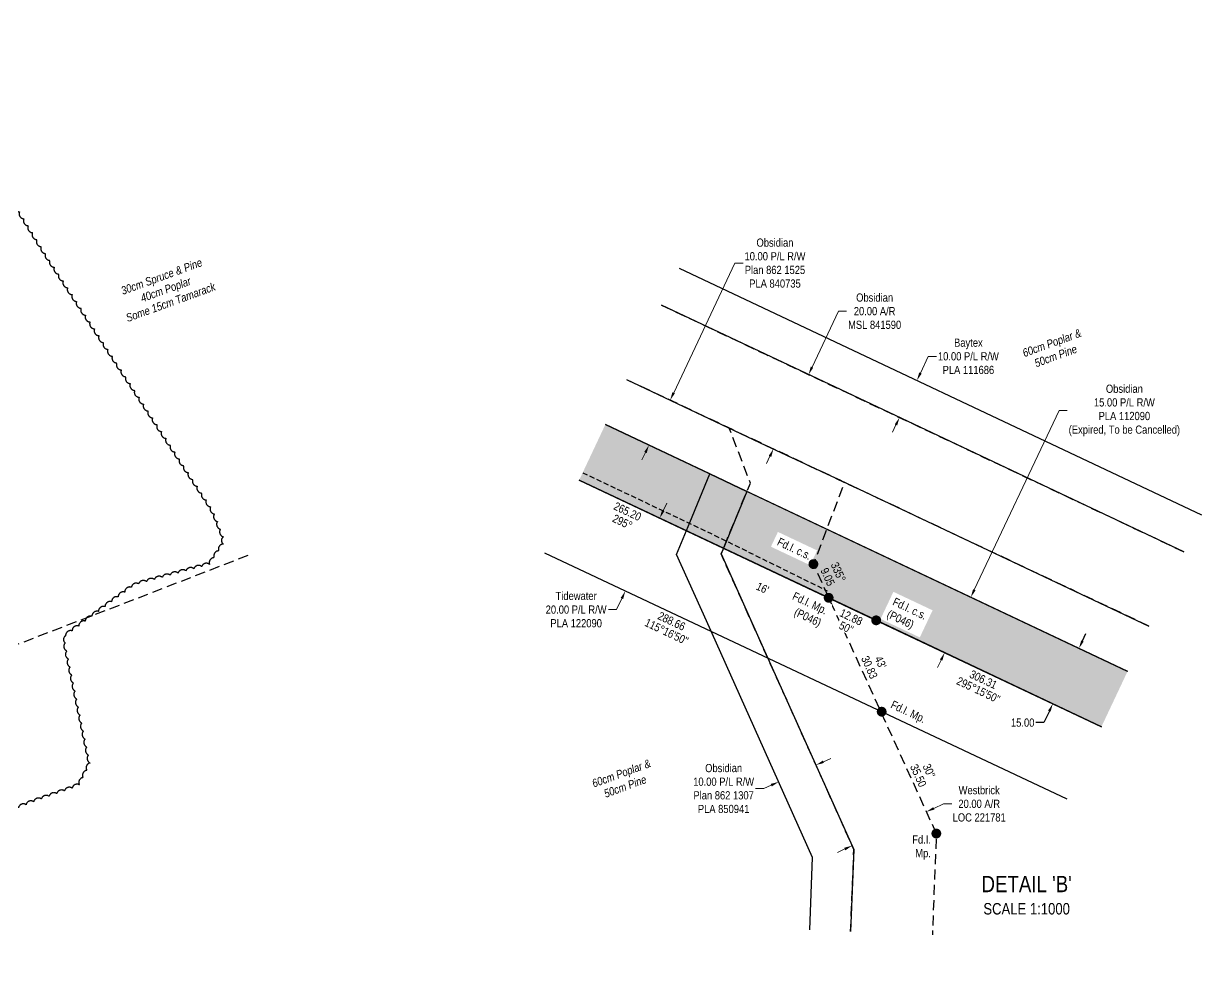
# Model space of a CAD drawing. Extents: x 606847 to 616975, y 5877213 to 5883625.
# Drawn here: x 613191 to 614631, y 5878697 to 5879859 of the extents above; entities that cross this region are included whole.
import ezdxf
from ezdxf.enums import TextEntityAlignment as Align

# ---------------------------------------------------------------- set-up
doc = ezdxf.new("R2010")
doc.units = 0
doc.header["$LTSCALE"] = 5
doc.header["$PDMODE"] = 34
doc.header["$PDSIZE"] = 0.03
for name, pattern in [('0', [1, 1, 0]), ('foc-ACCESSROAD', [3.75, 2.5, -1.25]), ('UG_PIPE', [1.875, 1.25, -0.625])]:
    doc.linetypes.add(name, pattern=pattern)
doc.layers.get('Defpoints').update_dxf_attribs({"color": 9})
for name, color, linetype in [('AS-PIPE-UG', 44, 'UG_PIPE'), ('C-RW', 13, 'Continuous'), ('C-WS', 13, 'foc-ACCESSROAD'), ('DETAIL-T', 7, 'Continuous'), ('F-AR', 190, 'foc-ACCESSROAD'), ('F-RW', 190, 'Continuous'), ('L-BD', 7, 'Continuous'), ('L-MON', 1, 'Continuous'), ('P-PROPOSED', 10, 'Continuous'), ('P-PROPOSED-H', 21, 'Continuous'), ('P-TXT', 4, 'Continuous'), ('T-BUSH', 110, '0'), ('T-BUSH-T', 110, 'Continuous')]:
    doc.layers.add(name, color=color, linetype=linetype)
for name, color, linetype, lineweight in [('C-AR-T', 13, 'Continuous', 9), ('C-RW-T', 13, 'Continuous', 9), ('F-AR-T', 190, 'Continuous', 9), ('F-RW-T', 190, 'Continuous', 9)]:
    doc.layers.add(name, color=color, linetype=linetype, lineweight=lineweight)
doc.styles.add('80CG', font='ARIALN.TTF', dxfattribs={"height": 10})
doc.styles.add('80L', font='ARIALN.TTF', dxfattribs={"height": 10})
doc.dimstyles.new('Compass 5 000', dxfattribs={"dimscale": 5, "dimtxt": 9, "dimasz": 2, "dimexe": 0.2, "dimexo": 0.0625, "dimgap": 0.5, "dimtad": 0, "dimtih": 1, "dimtoh": 1, "dimzin": 0, "dimdsep": 46, "dimtxsty": '80CG', "dimcen": 0.1, "dimse1": 1, "dimse2": 1, "dimclrd": 256, "dimclrt": 256, "dimaunit": 1, "dimadec": 4, "dimazin": 0, "dimtfac": 0.06, "dimtofl": 0, "dimtmove": 0, "dimatfit": 1, "dimfxl": 0.2, "dimtolj": 1, "dimtzin": 0, "dimlwd": -1, "dimarcsym": 0})

# ---------------------------------------------------------------- blocks, each defined once
blk = doc.blocks.new('fdia')
at = {"color": 255, "const_width": 1}
blk.add_lwpolyline([(-0.5, 0, 1), (0.5, 0, 1)], format="xyb", close=True, dxfattribs=at)
blk = doc.blocks.new('Fdiaa')
blk.add_blockref('fdia', (0, 0))
blk = doc.blocks.new('fdib')
at = {"color": 1, "const_width": 1.6}
blk.add_lwpolyline([(-0.4, 0, 1), (0.4, 0, 1)], format="xyb", close=True, dxfattribs=at)
at = {"color": 1}
blk.add_circle((0, 0), 0.8, dxfattribs=at)
blk = doc.blocks.new('Fdibb')
blk.add_blockref('fdib', (0, 0))
blk = doc.blocks.new('fdicc')
for name in ['Fdibb', 'Fdiaa']:
    blk.add_blockref(name, (0, 0))
blk = doc.blocks.new('FDI')
blk.add_blockref('fdicc', (0, 0))
blk = doc.blocks.new('*D529')
at = {"layer": 'C-RW-T', "transparency": 16777216}
for p, q in [((614168.8, 5878956.2), (614178, 5878960.3)), ((614095.9, 5878923.4), (614085.9, 5878923.4)), ((614105, 5878927.5), (614095.9, 5878923.4))]:
    blk.add_line(p, q, dxfattribs=at)
for points in [[(614168.2, 5878957.7), (614169.5, 5878954.7), (614159.7, 5878952.1)], [(614104.3, 5878929), (614105.7, 5878926), (614114.1, 5878931.6)]]:
    blk.add_solid(points, dxfattribs=at)
at = {"layer": 'Defpoints', "color": 0, "transparency": 16777216}
for p in [(614153.7, 5878965.5), (614108.1, 5878945), (614114.1, 5878931.6)]:
    blk.add_point(p, dxfattribs=at)
at = {"layer": 'C-RW-T', "transparency": 16777216, "insert": (614046.8, 5878923.4), "char_height": 10, "attachment_point": 5, "style": '80CG'}
blk.add_mtext('\\A1;Obsidian\\P10.00 P/L R/W\\PPlan 862 1307\\PPLA 850941', dxfattribs=at)
blk = doc.blocks.new('*D530')
at = {"layer": 'Defpoints', "color": 0, "transparency": 16777216}
for p in [(614287.5, 5878911), (614294.8, 5878895), (614196.8, 5878869.6)]:
    blk.add_point(p, dxfattribs=at)
at = {"layer": 'F-AR-T', "transparency": 16777216}
for p, q in [((614303.9, 5878899.2), (614315.9, 5878904.7)), ((614315.9, 5878904.7), (614325.9, 5878904.7)), ((614195, 5878849.5), (614185.9, 5878845.3))]:
    blk.add_line(p, q, dxfattribs=at)
for points in [[(614303.2, 5878900.7), (614304.6, 5878897.7), (614294.8, 5878895)], [(614194.3, 5878851), (614195.7, 5878847.9), (614204.1, 5878853.6)]]:
    blk.add_solid(points, dxfattribs=at)
at = {"layer": 'F-AR-T', "transparency": 16777216, "insert": (614359.4, 5878904.7), "char_height": 10, "attachment_point": 5, "style": '80CG'}
blk.add_mtext('\\A1;Westbrick\\P20.00 A/R\\PLOC 221781', dxfattribs=at)
blk = doc.blocks.new('*D531')
at = {"layer": 'Defpoints', "color": 0, "transparency": 16777216}
for p in [(613965.1, 5879255.8), (613923.1, 5879166.6), (613926.6, 5879164.9)]:
    blk.add_point(p, dxfattribs=at)
at = {"layer": 'F-RW-T', "transparency": 16777216}
for p, q in [((613972.9, 5879263.2), (613977.2, 5879272.2)), ((613922.4, 5879155.9), (613915.9, 5879142.2)), ((613915.9, 5879142.2), (613905.9, 5879142.2))]:
    blk.add_line(p, q, dxfattribs=at)
for points in [[(613971.4, 5879263.9), (613974.4, 5879262.5), (613968.7, 5879254.2)], [(613920.9, 5879156.6), (613923.9, 5879155.2), (613926.6, 5879164.9)]]:
    blk.add_solid(points, dxfattribs=at)
at = {"layer": 'F-RW-T', "transparency": 16777216, "insert": (613866.4, 5879142.2), "char_height": 10, "attachment_point": 5, "style": '80CG'}
blk.add_mtext('\\A1;Tidewater\\P20.00 P/L R/W\\PPLA 122090', dxfattribs=at)
blk = doc.blocks.new('*D532')
at = {"layer": 'C-RW-T', "transparency": 16777216}
for p, q in [((614353.4, 5879166.4), (614457.1, 5879385.8)), ((614457.1, 5879385.8), (614467.1, 5879385.8)), ((614312.9, 5879080.6), (614308.6, 5879071.5))]:
    blk.add_line(p, q, dxfattribs=at)
for points in [[(614351.9, 5879167.1), (614354.9, 5879165.6), (614349.1, 5879157.3)], [(614311.4, 5879081.3), (614314.4, 5879079.9), (614317.1, 5879089.6)]]:
    blk.add_solid(points, dxfattribs=at)
at = {"layer": 'Defpoints', "color": 0, "transparency": 16777216}
for p in [(614330.8, 5879166), (614349.1, 5879157.3), (614298.8, 5879098.3)]:
    blk.add_point(p, dxfattribs=at)
at = {"layer": 'C-RW-T', "transparency": 16777216, "insert": (614537, 5879385.8), "char_height": 10, "attachment_point": 5, "style": '80CG'}
blk.add_mtext('\\A1;Obsidian\\P15.00 P/L R/W\\PPLA 112090\\P(Expired, To be Cancelled)', dxfattribs=at)
blk = doc.blocks.new('*D533')
at = {"layer": 'C-RW-T', "transparency": 16777216}
for p, q in [((613985.7, 5879407.4), (614060.5, 5879565.9)), ((614060.5, 5879565.9), (614070.5, 5879565.9)), ((613951.2, 5879334.3), (613946.9, 5879325.2))]:
    blk.add_line(p, q, dxfattribs=at)
for points in [[(613984.2, 5879408.1), (613987.2, 5879406.7), (613981.4, 5879398.3)], [(613949.7, 5879335), (613952.7, 5879333.5), (613955.4, 5879343.3)]]:
    blk.add_solid(points, dxfattribs=at)
at = {"layer": 'Defpoints', "color": 0, "transparency": 16777216}
for p in [(613978.9, 5879399.5), (613981.4, 5879398.3), (613952.9, 5879344.5)]:
    blk.add_point(p, dxfattribs=at)
at = {"layer": 'C-RW-T', "transparency": 16777216, "insert": (614109.6, 5879565.9), "char_height": 10, "attachment_point": 5, "style": '80CG'}
blk.add_mtext('\\A1;Obsidian\\P10.00 P/L R/W\\PPlan 862 1525\\PPLA 840735', dxfattribs=at)
blk = doc.blocks.new('*D534')
at = {"layer": 'C-AR-T', "transparency": 16777216}
for p, q in [((614154.9, 5879438.7), (614187.2, 5879507.1)), ((614187.2, 5879507.1), (614197.2, 5879507.1)), ((614103.5, 5879329.7), (614099.2, 5879320.7))]:
    blk.add_line(p, q, dxfattribs=at)
for points in [[(614153.4, 5879439.4), (614156.4, 5879438), (614150.7, 5879429.6)], [(614102, 5879330.4), (614105, 5879329), (614107.8, 5879338.8)]]:
    blk.add_solid(points, dxfattribs=at)
at = {"layer": 'Defpoints', "color": 0, "transparency": 16777216}
for p in [(614148.1, 5879430.9), (614150.7, 5879429.6), (614105.2, 5879340)]:
    blk.add_point(p, dxfattribs=at)
at = {"layer": 'C-AR-T', "transparency": 16777216, "insert": (614231.5, 5879507.1), "char_height": 10, "attachment_point": 5, "style": '80CG'}
blk.add_mtext('\\A1;Obsidian\\P20.00 A/R\\PMSL 841590', dxfattribs=at)
blk = doc.blocks.new('*D535')
at = {"layer": 'Defpoints', "color": 0, "transparency": 16777216}
for p in [(614277.9, 5879424.9), (614283.2, 5879422.4), (614256.6, 5879379.6)]:
    blk.add_point(p, dxfattribs=at)
at = {"layer": 'F-RW-T', "transparency": 16777216}
for p, q in [((614287.5, 5879431.5), (614297.1, 5879451.9)), ((614297.1, 5879451.9), (614307.1, 5879451.9)), ((614257.6, 5879368.1), (614253.3, 5879359.1))]:
    blk.add_line(p, q, dxfattribs=at)
for points in [[(614286, 5879432.2), (614289, 5879430.7), (614283.2, 5879422.4)], [(614256.1, 5879368.8), (614259.1, 5879367.4), (614261.9, 5879377.1)]]:
    blk.add_solid(points, dxfattribs=at)
at = {"layer": 'F-RW-T', "transparency": 16777216, "insert": (614346.2, 5879451.9), "char_height": 10, "attachment_point": 5, "style": '80CG'}
blk.add_mtext('\\A1;Baytex\\P10.00 P/L R/W\\PPLA 111686', dxfattribs=at)
blk = doc.blocks.new('*D581')
at = {"layer": 'Defpoints', "color": 0, "transparency": 16777216}
for p in [(614480.4, 5879095.3), (614448.5, 5879027.6), (614449.5, 5879027.2)]:
    blk.add_point(p, dxfattribs=at)
at = {"layer": 'P-TXT', "transparency": 16777216}
for p, q in [((614485.7, 5879103.9), (614489.9, 5879112.9)), ((614445.2, 5879018.1), (614438.5, 5879004)), ((614438.5, 5879004), (614428.5, 5879004))]:
    blk.add_line(p, q, dxfattribs=at)
for points in [[(614484.2, 5879104.6), (614487.2, 5879103.1), (614481.4, 5879094.8)], [(614443.7, 5879018.8), (614446.7, 5879017.4), (614449.5, 5879027.2)]]:
    blk.add_solid(points, dxfattribs=at)
at = {"layer": 'P-TXT', "transparency": 16777216, "insert": (614412.6, 5879004), "char_height": 10, "attachment_point": 5, "style": '80CG'}
blk.add_mtext('\\A1;15.00', dxfattribs=at)

msp = doc.modelspace()

# ---------------------------------------------------------------- hatches: boundary and pattern name
at = {"layer": 'P-PROPOSED-H'}
h = msp.add_hatch(color=256, dxfattribs=at)
h.dxf.hatch_style = 1
h.paths.add_polyline_path([(614265.43, 5879196.899), (613902.12, 5879368.488), (613870.167, 5879300.67), (614233.414, 5879129.111), (614508.968, 5878999.07), (614540.967, 5879066.866)])

# ---------------------------------------------------------------- linework, layer by layer
at = {"layer": 'AS-PIPE-UG', "flags": 128}
msp.add_lwpolyline([(613874.397, 5879309.648), (614031.639, 5879235.171), (614173.644, 5879165.141)], dxfattribs=at)
at = {"layer": 'C-RW'}
for points in [[(613928.042, 5879423.505), (614098.572, 5879343.06), (614189.169, 5879300.328), (614567.038, 5879122.101)], [(614540.892, 5879066.707), (614075.277, 5879286.707), (614030.029, 5879308.077), (613902.12, 5879368.488)], [(614152.216, 5878750.446), (614155.693, 5878839.163), (614025.711, 5879128.409), (613989.279, 5879209.48), (614005.444, 5879248.6), (614030.029, 5879308.077), (614075.277, 5879286.707), (614050.701, 5879227.249), (614043.696, 5879210.304), (614095.236, 5879095.611), (614206.092, 5878848.931), (614202.157, 5878748.489)]]:
    msp.add_lwpolyline(points, dxfattribs=at)
at = {"layer": 'C-RW', "flags": 128}
for points in [[(613902.12, 5879368.488), (614265.43, 5879196.899), (614540.967, 5879066.866)], [(614508.968, 5878999.07), (614233.414, 5879129.111), (613870.167, 5879300.67)]]:
    msp.add_lwpolyline(points, dxfattribs=at)
at = {"layer": 'C-WS', "flags": 128}
for points in [[(613464.672, 5879208.339), (613360.857, 5879168.021), (613067.707, 5879055.122), (612679.046, 5878905.32), (612439.091, 5878803.805), (612361.217, 5878773.804), (612335.543, 5878776.683), (612345.996, 5878873.884), (612401.706, 5879383.703), (612427.707, 5879400.205), (612925.431, 5879716.122), (612987.84, 5879755.733), (613028, 5879692.426), (613151.749, 5879770.947)], [(613970.906, 5879514.481), (614097.92, 5879454.527), (614190.59, 5879410.787), (614279.343, 5879368.893), (614609.888, 5879212.887)], [(614567.038, 5879122.101), (614189.169, 5879300.328), (614098.572, 5879343.06), (613928.042, 5879423.505)]]:
    msp.add_lwpolyline(points, dxfattribs=at)
at = {"layer": 'F-AR', "flags": 128}
msp.add_lwpolyline([(614202.17, 5878748.488), (614206.104, 5878848.881), (614095.234, 5879095.607), (614043.696, 5879210.304), (614050.708, 5879227.242), (614079.496, 5879296.86), (614053.662, 5879364.275), (614098.58, 5879343.111), (614194.531, 5879297.799), (614156.599, 5879197.846), (614306.96, 5878868.416), (614302.106, 5878744.571)], dxfattribs=at)
at = {"layer": 'F-RW'}
for points in [[(613992.237, 5879559.756), (614631.25, 5879258.144)], [(614609.887, 5879212.884), (614279.343, 5879368.889), (614190.59, 5879410.779), (614097.918, 5879454.519), (613970.903, 5879514.475)], [(613870.167, 5879300.67), (614508.968, 5878999.07)], [(614467.074, 5878910.311), (613828.093, 5879211.372)]]:
    msp.add_lwpolyline(points, dxfattribs=at)
at = {"layer": 'T-BUSH', "flags": 128}
msp.add_lwpolyline([(611842.735, 5879858.862, 0.11678251), (611844.14, 5879856.427, 0.52056705), (611842.114, 5879846.638, 0.52056705), (611840.089, 5879836.85, 0.52056705), (611838.064, 5879827.061, 0.52056705), (611836.038, 5879817.273, 0.52056705), (611834.013, 5879807.484, 0.52056705), (611831.987, 5879797.696, 0.52056705), (611829.962, 5879787.908, 0.52056705), (611827.936, 5879778.119, 0.52056705), (611825.911, 5879768.331, 0.52056705), (611823.885, 5879758.542, 0.52056705), (611821.86, 5879748.754, 0.52056705), (611819.834, 5879738.965, 0.52056705), (611817.809, 5879729.177, 0.52056705), (611815.784, 5879719.388, 0.52056705), (611813.758, 5879709.6, 0.52056705), (611811.733, 5879699.811, 0.52056705), (611809.707, 5879690.023, 0.52056705), (611807.682, 5879680.235, 0.52056705), (611805.656, 5879670.446, 0.52056705), (611804.698, 5879660.576, 0.52056705), (611805.209, 5879650.593, 0.52056705), (611805.72, 5879640.61, 0.52056705), (611806.231, 5879630.628, 0.52056705), (611806.742, 5879620.645, 0.52056705), (611807.252, 5879610.662, 0.52056705), (611807.763, 5879600.679, 0.52056705), (611808.274, 5879590.697, 0.52056705), (611811.077, 5879581.169, 0.52056705), (611814.423, 5879571.75, 0.52056705), (611817.768, 5879562.331, 0.52056705), (611821.113, 5879552.911, 0.52056705), (611824.459, 5879543.492, 0.52056705), (611827.804, 5879534.072, 0.52056705), (611836.002, 5879528.602, 0.52056705), (611844.545, 5879523.413, 0.52056705), (611853.089, 5879518.224, 0.52056705), (611861.632, 5879513.035, 0.52056705), (611870.176, 5879507.846, 0.52056705), (611878.719, 5879502.657, 0.52056705), (611888.188, 5879499.737, 0.52056705), (611897.923, 5879497.468, 0.52056705), (611907.658, 5879495.2, 0.52056705), (611917.393, 5879492.931, 0.52056705), (611927.174, 5879490.89, 0.52056705), (611937.023, 5879489.183, 0.52056705), (611946.872, 5879487.476, 0.52056705), (611956.721, 5879485.769, 0.52056705), (611966.57, 5879484.062, 0.52056705), (611976.419, 5879482.354, 0.52056705), (611986.306, 5879480.921, 0.52056705), (611996.252, 5879479.924, 0.52056705), (612006.197, 5879478.926, 0.52056705), (612016.143, 5879477.928, 0.52056705), (612026.089, 5879476.931, 0.52056705), (612036.035, 5879475.933, 0.52056705), (612045.981, 5879474.935, 0.52056705), (612055.927, 5879473.937, 0.52056705), (612065.873, 5879472.94, 0.52056705), (612075.819, 5879471.942, 0.52056705), (612085.765, 5879470.944, 0.52056705), (612095.711, 5879469.947, 0.52056705), (612105.656, 5879468.949, 0.52056705), (612115.602, 5879467.951, 0.52056705), (612125.548, 5879466.953, 0.52056705), (612135.494, 5879465.956, 0.52056705), (612145.44, 5879464.958, 0.52056705), (612155.386, 5879463.96, 0.52056705), (612165.332, 5879462.962, 0.52056705), (612175.278, 5879461.965, 0.52056705), (612185.224, 5879460.967, 0.52056705), (612195.17, 5879459.969, 0.52056705), (612205.115, 5879458.972, 0.52056705), (612215.061, 5879457.974, 0.52056705), (612225.007, 5879456.976, 0.52056705), (612234.953, 5879455.978, 0.52056705), (612244.899, 5879454.981, 0.52056705), (612254.845, 5879453.983, 0.52056705), (612264.791, 5879452.985, 0.52056705), (612274.737, 5879451.988, 0.52056705), (612284.683, 5879450.99, 0.52056705), (612294.644, 5879450.175, 0.52056705), (612304.618, 5879449.524, 0.52056705), (612314.593, 5879448.873, 0.52056705), (612324.567, 5879448.222, 0.52056705), (612334.542, 5879447.571, 0.52056705), (612344.517, 5879446.92, 0.52056705), (612354.491, 5879446.268, 0.52056705), (612364.466, 5879445.617, 0.52056705), (612374.054, 5879442.892, 0.52056705), (612383.593, 5879439.907, 0.52056705), (612393.133, 5879436.921, 0.52056705), (612402.673, 5879433.936, 0.52056705), (612411.906, 5879430.216, 0.52056705), (612420.741, 5879425.541, 0.52056705), (612429.576, 5879420.866, 0.52056705), (612438.412, 5879416.191, 0.52056705), (612447.72, 5879413.98, 0.52056705), (612457.659, 5879415.048, 0.52056705), (612467.598, 5879416.115, 0.52056705), (612477.536, 5879417.182, 0.52056705), (612487.475, 5879418.25, 0.52056705), (612497.414, 5879419.317, 0.52056705), (612506.393, 5879423.103, 0.52056705), (612514.798, 5879428.512, 0.52056705), (612523.203, 5879433.922, 0.52056705), (612531.609, 5879439.332, 0.52056705), (612540.014, 5879444.742, 0.52056705), (612548.419, 5879450.152, 0.52056705), (612556.825, 5879455.561, 0.52056705), (612565.23, 5879460.971, 0.52056705), (612573.636, 5879466.381, 0.52056705), (612582.041, 5879471.791, 0.52056705), (612590.446, 5879477.201, 0.52056705), (612598.852, 5879482.61, 0.52056705), (612607.257, 5879488.02, 0.52056705), (612615.662, 5879493.43, 0.52056705), (612624.068, 5879498.84, 0.52056705), (612632.473, 5879504.25, 0.52056705), (612640.909, 5879509.612, 0.52056705), (612649.383, 5879514.913, 0.52056705), (612657.857, 5879520.215, 0.52056705), (612666.331, 5879525.516, 0.52056705), (612674.805, 5879530.818, 0.52056705), (612683.279, 5879536.119, 0.52056705), (612691.754, 5879541.421, 0.52056705), (612700.228, 5879546.722, 0.52056705), (612708.702, 5879552.024, 0.52056705), (612717.176, 5879557.325, 0.52056705), (612725.65, 5879562.627, 0.52056705), (612734.124, 5879567.928, 0.52056705), (612742.598, 5879573.23, 0.52056705), (612751.072, 5879578.531, 0.52056705), (612759.546, 5879583.833, 0.52056705), (612768.021, 5879589.134, 0.52056705), (612776.495, 5879594.436, 0.52056705), (612784.969, 5879599.737, 0.52056705), (612793.443, 5879605.038, 0.52056705), (612801.917, 5879610.34, 0.52056705), (612810.391, 5879615.641, 0.52056705), (612818.865, 5879620.943, 0.52056705), (612827.339, 5879626.244, 0.52056705), (612835.814, 5879631.546, 0.52056705), (612844.288, 5879636.847, 0.52056705), (612852.762, 5879642.149, 0.52056705), (612861.236, 5879647.45, 0.52056705), (612869.71, 5879652.752, 0.52056705), (612878.184, 5879658.053, 0.52056705), (612886.658, 5879663.355, 0.52056705), (612895.132, 5879668.656, 0.52056705), (612903.607, 5879673.958, 0.52056705), (612912.081, 5879679.259, 0.52056705), (612920.555, 5879684.561, 0.52056705), (612929.029, 5879689.862, 0.52056705), (612937.503, 5879695.164, 0.52056705), (612945.977, 5879700.465, 0.52056705), (612954.451, 5879705.766, 0.52056705), (612962.925, 5879711.068, 0.52056705), (612971.604, 5879716.026, 0.52056705), (612980.301, 5879720.953, 0.52056705), (612989.022, 5879725.793, 0.52056705), (612999.016, 5879726.02, 0.52056705), (613008.387, 5879723.754, 0.52056705), (613017.103, 5879718.861, 0.52056705), (613025.819, 5879713.967, 0.52056705), (613034.535, 5879709.074, 0.52056705), (613043.479, 5879704.941, 0.52056705), (613053.451, 5879704.245, 0.52056705), (613063.422, 5879703.55, 0.52056705), (613073.394, 5879702.855, 0.52056705), (613083.365, 5879702.159, 0.52056705), (613092.586, 5879705.264, 0.52056705), (613101.545, 5879709.698, 0.52056705), (613110.503, 5879714.132, 0.52056705), (613119.192, 5879713.889, 0.52056705), (613127.58, 5879708.453, 0.52056705), (613135.969, 5879703.017, 0.52056705), (613143.269, 5879696.513, 0.52056705), (613148.551, 5879688.026, 0.52056705), (613153.833, 5879679.54, 0.52056705), (613159.114, 5879671.053, 0.52056705), (613164.396, 5879662.567, 0.52056705), (613169.677, 5879654.08, 0.52056705), (613174.959, 5879645.594, 0.52056705), (613180.241, 5879637.107, 0.52056705), (613185.522, 5879628.621, 0.52056705), (613190.804, 5879620.134, 0.52056705), (613196.085, 5879611.648, 0.52056705), (613201.367, 5879603.161, 0.52056705), (613206.649, 5879594.675, 0.52056705), (613211.93, 5879586.188, 0.52056705), (613217.212, 5879577.701, 0.52056705), (613222.589, 5879569.276, 0.52056705), (613228.054, 5879560.906, 0.52056705), (613233.519, 5879552.537, 0.52056705), (613238.984, 5879544.167, 0.52056705), (613244.45, 5879535.798, 0.52056705), (613249.915, 5879527.428, 0.52056705), (613255.38, 5879519.059, 0.52056705), (613260.845, 5879510.689, 0.52056705), (613266.31, 5879502.32, 0.52056705), (613271.775, 5879493.95, 0.52056705), (613277.241, 5879485.581, 0.52056705), (613282.706, 5879477.211, 0.52056705), (613288.171, 5879468.842, 0.52056705), (613293.636, 5879460.473, 0.52056705), (613299.101, 5879452.103, 0.52056705), (613304.566, 5879443.734, 0.52056705), (613310.032, 5879435.364, 0.52056705), (613315.497, 5879426.995, 0.52056705), (613320.962, 5879418.625, 0.52056705), (613326.427, 5879410.256, 0.52056705), (613331.892, 5879401.886, 0.52056705), (613337.357, 5879393.517, 0.52056705), (613342.823, 5879385.147, 0.52056705), (613348.288, 5879376.778, 0.52056705), (613353.753, 5879368.408, 0.52056705), (613359.218, 5879360.039, 0.52056705), (613364.683, 5879351.669, 0.52056705), (613370.148, 5879343.3, 0.52056705), (613375.614, 5879334.93, 0.52056705), (613381.079, 5879326.561, 0.52056705), (613386.544, 5879318.191, 0.52056705), (613392.009, 5879309.822, 0.52056705), (613397.474, 5879301.452, 0.52056705), (613402.939, 5879293.083, 0.52056705), (613408.405, 5879284.713, 0.52056705), (613413.87, 5879276.344, 0.52056705), (613419.335, 5879267.974, 0.52056705), (613423.957, 5879259.169, 0.52056705), (613427.623, 5879249.87, 0.52056705), (613431.288, 5879240.57, 0.52056705), (613434.954, 5879231.271, 0.52056705), (613434.725, 5879222.387, 0.52056705), (613429.179, 5879214.071, 0.52056705), (613423.632, 5879205.756, 0.52056705), (613418.021, 5879197.529, 0.52056705), (613408.38, 5879194.89, 0.52056705), (613398.738, 5879192.252, 0.52056705), (613389.097, 5879189.614, 0.52056705), (613379.456, 5879186.975, 0.52056705), (613369.815, 5879184.337, 0.52056705), (613360.173, 5879181.698, 0.52056705), (613350.532, 5879179.06, 0.52056705), (613340.891, 5879176.421, 0.52056705), (613331.249, 5879173.783, 0.52056705), (613322.374, 5879169.562, 0.52056705), (613314.325, 5879163.636, 0.52056705), (613306.275, 5879157.709, 0.52056705), (613298.226, 5879151.783, 0.52056705), (613290.176, 5879145.856, 0.52056705), (613282.127, 5879139.93, 0.52056705), (613274.078, 5879134.003, 0.52056705), (613266.028, 5879128.077, 0.52056705), (613257.979, 5879122.15, 0.52056705), (613249.93, 5879116.223, 0.52056705), (613241.88, 5879110.297, 0.52056705), (613241.368, 5879101.486, 0.52056705), (613243.404, 5879091.7, 0.52056705), (613245.44, 5879081.914, 0.52056705), (613247.477, 5879072.128, 0.52056705), (613249.513, 5879062.341, 0.52056705), (613251.549, 5879052.555, 0.52056705), (613253.586, 5879042.769, 0.52056705), (613255.622, 5879032.983, 0.52056705), (613257.658, 5879023.197, 0.52056705), (613259.695, 5879013.41, 0.52056705), (613261.731, 5879003.624, 0.52056705), (613263.767, 5878993.838, 0.52056705), (613265.804, 5878984.052, 0.52056705), (613267.84, 5878974.266, 0.52056705), (613269.876, 5878964.479, 0.52056705), (613271.913, 5878954.693, 0.52056705), (613267.881, 5878945.729, 0.52056705), (613263.313, 5878936.839, 0.52056705), (613258.745, 5878927.948, 0.52056705), (613250.01, 5878923.843, 0.52056705), (613240.575, 5878920.543, 0.52056705), (613231.14, 5878917.242, 0.52056705), (613221.704, 5878913.942, 0.52056705), (613212.269, 5878910.641, 0.52056705), (613202.834, 5878907.341, 0.52056705), (613193.539, 5878903.663, 0.52056705), (613184.251, 5878899.97, 0.52056705), (613174.962, 5878896.278, 0.52056705), (613165.674, 5878892.585, 0.52056705), (613156.385, 5878888.892, 0.52056705), (613147.096, 5878885.199, 0.52056705), (613137.808, 5878881.506, 0.52056705), (613128.519, 5878877.813, 0.52056705), (613119.23, 5878874.12, 0.52056705), (613109.942, 5878870.427, 0.52056705), (613100.653, 5878866.734, 0.52056705), (613091.364, 5878863.042, 0.52056705), (613082.076, 5878859.349, 0.52056705), (613072.787, 5878855.656, 0.52056705), (613063.498, 5878851.963, 0.52056705), (613054.21, 5878848.27, 0.52056705), (613044.921, 5878844.577, 0.52056705), (613035.633, 5878840.884, 0.52056705), (613026.344, 5878837.191, 0.52056705), (613017.055, 5878833.498, 0.52056705), (613007.767, 5878829.806, 0.52056705), (612998.478, 5878826.113, 0.52056705), (612989.189, 5878822.42, 0.52056705), (612979.845, 5878818.878, 0.52056705), (612970.374, 5878815.682, 0.52056705), (612960.903, 5878812.485, 0.52056705), (612951.432, 5878809.289, 0.52056705), (612941.961, 5878806.093, 0.52056705), (612932.49, 5878802.897, 0.52056705), (612922.653, 5878801.67, 0.52056705), (612912.666, 5878801.254, 0.52056705), (612902.679, 5878800.838, 0.52056705), (612893.797, 5878802.025, 0.52056705), (612890.635, 5878811.508, 0.52056705), (612887.472, 5878820.99, 0.52056705), (612884.31, 5878830.472, 0.52056705), (612880.856, 5878839.839, 0.52056705), (612876.677, 5878848.92, 0.52056705), (612872.497, 5878858, 0.52056705), (612868.318, 5878867.08, 0.52056705), (612864.139, 5878876.16, 0.52056705), (612859.96, 5878885.241, 0.52056705), (612855.781, 5878894.321, 0.52056705), (612851.602, 5878903.401, 0.52056705), (612847.422, 5878912.481, 0.52056705), (612843.243, 5878921.562, 0.52056705), (612839.064, 5878930.642, 0.52056705), (612833.569, 5878937.756, 0.52056705), (612823.581, 5878938.155, 0.52056705), (612813.593, 5878938.554, 0.52056705), (612803.605, 5878938.953, 0.52056705), (612793.618, 5878939.353, 0.52056705), (612783.909, 5878938.22, 0.52056705), (612774.706, 5878934.32, 0.52056705), (612765.502, 5878930.42, 0.52056705), (612756.298, 5878926.521, 0.52056705), (612747.095, 5878922.621, 0.52056705), (612737.891, 5878918.721, 0.52056705), (612728.687, 5878914.821, 0.52056705), (612719.484, 5878910.921, 0.52056705), (612710.28, 5878907.021, 0.52056705), (612701.076, 5878903.121, 0.52056705), (612691.873, 5878899.221, 0.52056705), (612682.669, 5878895.321, 0.52056705), (612673.465, 5878891.421, 0.52056705), (612664.262, 5878887.521, 0.52056705), (612655.058, 5878883.621, 0.52056705), (612645.855, 5878879.721, 0.52056705), (612636.651, 5878875.822, 0.52056705), (612627.447, 5878871.922, 0.52056705), (612618.244, 5878868.022, 0.52056705), (612609.04, 5878864.122, 0.52056705), (612599.836, 5878860.222, 0.52056705), (612590.633, 5878856.322, 0.52056705), (612581.429, 5878852.422, 0.52056705), (612572.225, 5878848.522, 0.52056705), (612563.022, 5878844.622, 0.52056705), (612553.818, 5878840.722, 0.52056705), (612544.615, 5878836.822, 0.52056705), (612535.411, 5878832.922, 0.52056705), (612526.207, 5878829.023, 0.52056705), (612517.004, 5878825.123, 0.52056705), (612507.8, 5878821.223, 0.52056705), (612498.596, 5878817.323, 0.52056705), (612489.393, 5878813.423, 0.52056705), (612480.189, 5878809.523, 0.52056705), (612470.985, 5878805.623, 0.52056705), (612461.782, 5878801.723, 0.52056705), (612452.578, 5878797.823, 0.52056705), (612444.804, 5878792.844, 0.52056705), (612443.572, 5878782.924, 0.52056705), (612442.34, 5878773.004, 0.52056705), (612441.108, 5878763.085, 0.52056705), (612439.876, 5878753.165, 0.52056705), (612438.644, 5878743.246, 0.52056705), (612437.412, 5878733.326, 0.52056705), (612436.18, 5878723.406, 0.52056705), (612434.948, 5878713.487, 0.52056705), (612433.716, 5878703.567, 0.52056705), (612432.939, 5878697.317)], format="xyb", dxfattribs=at)

# ---------------------------------------------------------------- texts
at = {"layer": 'DETAIL-T', "color": 3, "insert": (614417.43, 5878792.926), "char_height": 19.95963, "width": 176.57724, "attachment_point": 5, "style": '80CG'}
msp.add_mtext("DETAIL 'B'\\P{\\H0.7x;SCALE 1:1000}", dxfattribs=at)
at = {"layer": 'L-BD', "style": '80L'}
for s, height, rotation, p in [('265.20', 9.9958, 334.7189, (613929.236, 5879262.27)), ('295°', 9.9958, 334.7189, (613923.153, 5879249.391)), ('335°', 9.9958, 294.2752, (614187.146, 5879188.088)), ('9.05', 9.9958, 294.2752, (614174.161, 5879182.232)), ("16'", 9.9958, 334.7189, (614094.462, 5879168.574)), ('288.66', 9.9958, 334.7195, (613983.192, 5879128.091)), ('12.88', 9.9958, 334.7189, (614202.884, 5879133.081)), ("115°16'50''", 9.99582, 334.7195, (613977.109, 5879115.211)), ('30.83', 9.9958, 294.2752, (614225.171, 5879071.676)), ("43'", 9.9958, 294.2752, (614238.839, 5879077.841)), ('306.31', 9.9958, 334.7362, (614364.552, 5879056.753)), ("295°15'50''", 9.99582, 334.7362, (614358.473, 5879043.872)), ('35.50', 9.9958, 294.2752, (614285.038, 5878939.255)), ("30''", 9.9958, 294.2752, (614298.023, 5878945.111))]:
    msp.add_text(s, height=height, rotation=rotation, dxfattribs=at).set_placement(p, align=Align.MIDDLE)
at = {"layer": 'T-BUSH-T', "char_height": 10, "attachment_point": 1, "rotation": 20, "style": '80L'}
for insert in [(614408.298, 5879459.19), (613881.641, 5878932.82)]:
    msp.add_mtext_dynamic_manual_height_columns('{\\fArial Narrow|b0|i1|c0|p34; 60cm Poplar &\\P\\pi12.618;50cm Pine}', width=78.27736, gutter_width=47.5, heights=[0], dxfattribs=dict(at, insert=insert))

# ---------------------------------------------------------------- dimensions: what is measured, and where the dimension line sits
at = {"layer": 'C-AR-T'}
dim = msp.add_linear_dim(base=(614150.672, 5879429.628), p1=(614105.172, 5879339.997), p2=(614148.06, 5879430.861), angle=64.732768, text='Obsidian\\P20.00 A/R\\PMSL 841590', dimstyle='Compass 5 000', dxfattribs=at)
dim.commit()
dim.dimension.update_dxf_attribs({"geometry": '*D534', "text_midpoint": (614231.521, 5879507.119), "dimtype": 161})
at = {"layer": 'C-RW-T'}
dim = msp.add_linear_dim(base=(613981.409, 5879398.33), p1=(613952.913, 5879344.499), p2=(613978.872, 5879399.527), angle=64.744979, text='Obsidian\\P10.00 P/L R/W\\PPlan 862 1525\\PPLA 840735', dimstyle='Compass 5 000', dxfattribs=at)
dim.commit()
dim.dimension.update_dxf_attribs({"geometry": '*D533', "text_midpoint": (614109.563, 5879565.94), "dimtype": 161})
dim = msp.add_aligned_dim(p1=(614153.711, 5878965.475), p2=(614108.134, 5878944.994), distance=14.673, text='Obsidian\\P10.00 P/L R/W\\PPlan 862 1307\\PPLA 850941', dimstyle='Compass 5 000', dxfattribs=at)
dim.commit()
dim.dimension.update_dxf_attribs({"geometry": '*D529', "text_midpoint": (614046.82, 5878923.412)})
at = {"layer": 'F-AR-T'}
dim = msp.add_linear_dim(base=(614294.814, 5878895.027), p1=(614196.779, 5878869.633), p2=(614287.504, 5878911.043), angle=24.533335, text='Westbrick\\P20.00 A/R\\PLOC 221781', dimstyle='Compass 5 000', dxfattribs=at)
dim.commit()
dim.dimension.update_dxf_attribs({"geometry": '*D530', "text_midpoint": (614359.425, 5878904.657), "dimtype": 161})
at = {"layer": 'F-RW-T'}
for base, p1, p2, angle, text, picture, middle in [((614283.218, 5879422.414), (614256.576, 5879379.639), (614277.941, 5879424.904), 64.732874, 'Baytex\\P10.00 P/L R/W\\PPLA 111686', '*D535', (614346.21, 5879451.878)), ((613926.636, 5879164.943), (613965.091, 5879255.838), (613923.059, 5879166.629), 244.772097, 'Tidewater\\P20.00 P/L R/W\\PPLA 122090', '*D531', (613866.395, 5879142.23))]:
    dim = msp.add_linear_dim(base=base, p1=p1, p2=p2, angle=angle, text=text, dimstyle='Compass 5 000', dxfattribs=at)
    dim.commit()
    dim.dimension.update_dxf_attribs({"geometry": picture, "text_midpoint": middle, "dimtype": 161})
at = {"layer": 'P-TXT'}
dim = msp.add_linear_dim(base=(614449.469, 5879027.161), p1=(614480.442, 5879095.269), p2=(614448.502, 5879027.618), angle=244.726369, text='15.00', dimstyle='Compass 5 000', dxfattribs=at)
dim.commit()
dim.dimension.update_dxf_attribs({"geometry": '*D581', "text_midpoint": (614412.607, 5879004.024), "dimtype": 161})

# ---------------------------------------------------------------- next in the draw order: texts
at = {"layer": 'L-BD', "insert": (614196.801, 5879120.201), "char_height": 9.9958, "width": 19.84652, "attachment_point": 5, "rotation": 334.7189, "style": '80L', "bg_fill": 3, "box_fill_scale": 1.15, "bg_fill_color": 256, "bg_fill_true_color": 256, "bg_fill_transparency": 0}
msp.add_mtext("50''", dxfattribs=at)
at = {"layer": 'L-MON', "char_height": 9.9918, "attachment_point": 1, "rotation": 334.736228, "style": '80L', "bg_fill": 2}
for s, width, insert in [('Fd.I. c.s.', 43.04324, (614115.588, 5879230.557)), ('Fd.I. c.s.\\P(P046)', 43.04324, (614256.834, 5879157.335)), ('Fd.I. Mp.', 44.31149, (614254.488, 5879031.493))]:
    msp.add_mtext_dynamic_manual_height_columns(s, width=width, gutter_width=50, heights=[0], dxfattribs=dict(at, insert=insert))
at = {"layer": 'L-MON', "insert": (614276.446, 5878866.084), "char_height": 9.99182, "attachment_point": 1, "style": '80L', "bg_fill": 2}
msp.add_mtext_dynamic_manual_height_columns('\\pi1.0702;Fd.I.\\P\\pi4.7847;Mp.', width=22.03526, gutter_width=50, heights=[0], dxfattribs=at)
at = {"layer": 'T-BUSH-T', "insert": (613303.146, 5879534.464), "char_height": 9.99582, "attachment_point": 1, "rotation": 20, "style": '80L', "bg_fill": 3, "box_fill_scale": 1.1, "bg_fill_color": 256, "bg_fill_transparency": 0}
msp.add_mtext_dynamic_manual_height_columns('\\pi5.7706;{\\fArial Narrow|b0|i1|c0|p34;30cm Spruce & Pine\\P\\pi25.132;40cm Poplar\\P\\pi0.015891;Some 15cm Tamarack}', width=115.01777, gutter_width=47.5, heights=[0], dxfattribs=at)

# ---------------------------------------------------------------- next in the draw order: block references
at = {"layer": 'L-MON', "xscale": 4.99790845, "yscale": 4.99790845, "zscale": 4.99790845}
for p in [(614156.599, 5879197.846), (614233.414, 5879129.111), (614240.123, 5879017.381), (614306.96, 5878868.416)]:
    msp.add_blockref('FDI', p, dxfattribs=at)

# ---------------------------------------------------------------- next in the draw order: texts
at = {"layer": 'L-MON', "insert": (614133.225, 5879164.688), "char_height": 9.99182, "attachment_point": 1, "rotation": 334.736228, "style": '80L', "bg_fill": 2}
msp.add_mtext_dynamic_manual_height_columns('\\pi1.0795;Fd.I. Mp.\\P\\pi11.344;(P046)', width=44.31149, gutter_width=50, heights=[0], dxfattribs=at)

# ---------------------------------------------------------------- next in the draw order: dimensions: what is measured, and where the dimension line sits
at = {"layer": 'C-RW-T'}
dim = msp.add_linear_dim(base=(614349.121, 5879157.318), p1=(614298.811, 5879098.292), p2=(614330.792, 5879165.978), angle=64.709586, text='Obsidian\\P15.00 P/L R/W\\PPLA 112090\\P(Expired, To be Cancelled)', dimstyle='Compass 5 000', dxfattribs=at)
dim.commit()
dim.dimension.update_dxf_attribs({"geometry": '*D532', "text_midpoint": (614537.033, 5879385.837), "dimtype": 161})

# ---------------------------------------------------------------- next in the draw order: linework, layer by layer
at = {"layer": 'P-PROPOSED', "flags": 128}
for points in [[(613902.12, 5879368.488), (614265.43, 5879196.899), (614540.967, 5879066.866)], [(614508.968, 5878999.07), (614233.414, 5879129.111), (613870.167, 5879300.67)]]:
    msp.add_lwpolyline(points, dxfattribs=at)

# ---------------------------------------------------------------- next in the draw order: block references
at = {"layer": 'L-MON', "xscale": 4.99790845, "yscale": 4.99790845, "zscale": 4.99790845}
msp.add_blockref('FDI', (614175.259, 5879156.671), dxfattribs=at)

doc.saveas('drawing.dxf')
